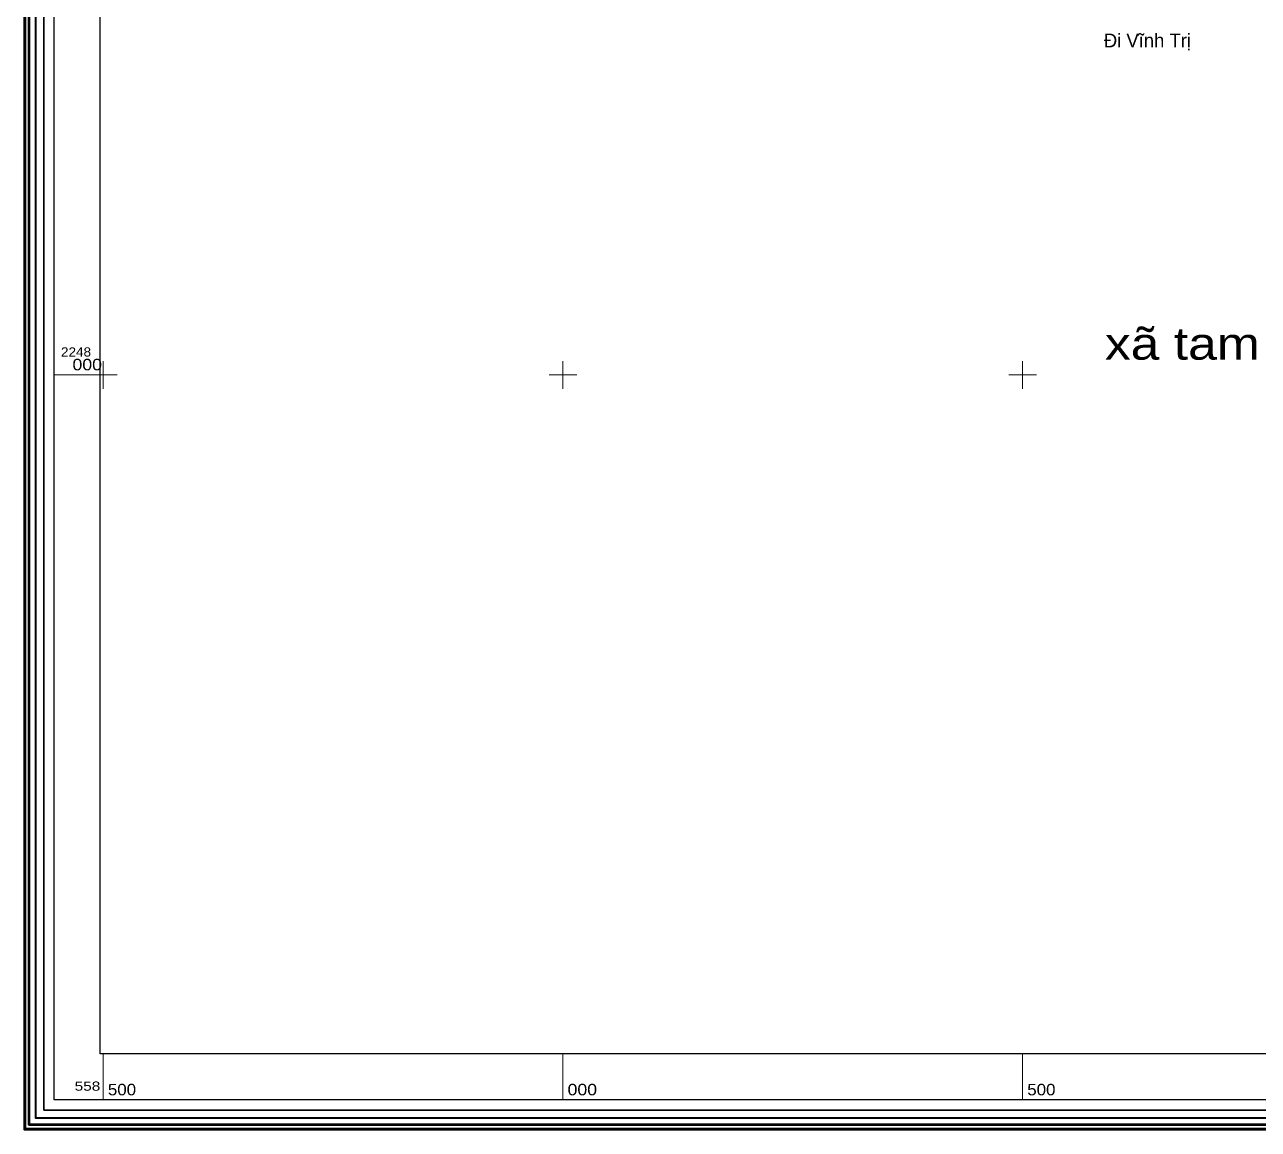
# Model space of a CAD drawing. Header units: metres. Extents: x 558415 to 562400, y 2247179 to 2251032.
# Drawn here: x 558415 to 559756, y 2247179 to 2248381 of the extents above; entities that cross this region are included whole.
import ezdxf
from ezdxf.enums import TextEntityAlignment as Align

# ---------------------------------------------------------------- set-up
doc = ezdxf.new("R2010")
doc.units = ezdxf.units.M
doc.header["$LTSCALE"] = 4
doc.layers.add('40', color=7, linetype='Continuous')
doc.layers.add('58', color=7, linetype='Continuous')
for name, color, linetype, lineweight in [('61', 7, 'Continuous', 25), ('62', 7, 'Continuous', 25), ('63', 7, 'Continuous', 13)]:
    doc.layers.add(name, color=color, linetype=linetype, lineweight=lineweight)

msp = doc.modelspace()

# ---------------------------------------------------------------- linework, layer by layer
at = {"layer": '61', "lineweight": 60}
for points in [[(558414.512, 2247315.512), (558414.512, 2251031.893), (562400.184, 2251031.893), (562400.184, 2247315.512)], [(562400.184, 2247315.512), (562400.184, 2247179.244), (558414.512, 2247179.244), (558414.512, 2247315.512)]]:
    msp.add_lwpolyline(points, dxfattribs=at)
at = {"layer": '61', "lineweight": 53}
for points in [[(558419.512, 2247315.512), (558419.512, 2251026.893), (562395.184, 2251026.893), (562395.184, 2247315.512)], [(562395.184, 2247315.512), (562395.184, 2247184.244), (558419.512, 2247184.244), (558419.512, 2247315.512)]]:
    msp.add_lwpolyline(points, dxfattribs=at)
at = {"layer": '61', "lineweight": 40}
for points in [[(558426.512, 2247315.512), (558426.512, 2251019.893), (562388.184, 2251019.893), (562388.184, 2247315.512)], [(562388.184, 2247315.512), (562388.184, 2247191.244), (558426.512, 2247191.244), (558426.512, 2247315.512)]]:
    msp.add_lwpolyline(points, dxfattribs=at)
at = {"layer": '61', "lineweight": 35}
for points in [[(558435.512, 2247315.512), (558435.512, 2251010.893), (562379.184, 2251010.893), (562379.184, 2247315.512)], [(562379.184, 2247315.512), (562379.184, 2247200.244), (558435.512, 2247200.244), (558435.512, 2247315.512)]]:
    msp.add_lwpolyline(points, dxfattribs=at)
at = {"layer": '61'}
for points in [[(558446.512, 2247315.512), (558446.512, 2250999.893), (562368.184, 2250999.893), (562368.184, 2247315.512)], [(562368.184, 2247315.512), (562368.184, 2247211.244), (558446.512, 2247211.244), (558446.512, 2247315.512)]]:
    msp.add_lwpolyline(points, dxfattribs=at)
at = {"layer": '62'}
for points in [[(558496.512, 2247315.512), (558496.512, 2250949.893), (562318.184, 2250949.893), (562318.184, 2247315.512)], [(562318.184, 2247315.512), (562318.184, 2247261.244), (558496.512, 2247261.244), (558496.512, 2247315.512)]]:
    msp.add_lwpolyline(points, dxfattribs=at)
at = {"layer": '63'}
for p, q in [((558500, 2247985), (558500, 2248015)), ((559000, 2247985), (559000, 2248015)), ((559500, 2247985), (559500, 2248015)), ((558446.512, 2248000), (558496.512, 2248000)), ((558485, 2248000), (558515, 2248000)), ((558985, 2248000), (559015, 2248000)), ((559485, 2248000), (559515, 2248000)), ((558500, 2247211.244), (558500, 2247261.244)), ((559000, 2247211.244), (559000, 2247261.244)), ((559500, 2247211.244), (559500, 2247261.244))]:
    msp.add_line(p, q, dxfattribs=at)

# ---------------------------------------------------------------- texts
at = {"layer": '40'}
msp.add_text('Đi Vĩnh Trị', height=15, dxfattribs=at).set_placement((559588.307, 2248356.343))
at = {"layer": '58', "width": 1.2}
msp.add_text('xã tam thanh', height=35, dxfattribs=at).set_placement((559751.78, 2248016.573), align=Align.CENTER)
at = {"layer": '63'}
for s, height, width, p in [('2248', 10, 1.1, (558454.012, 2248020)), ('000', 12.5, 1.15, (558466.512, 2248005)), ('500', 12.5, 1.1, (558505, 2247216.244)), ('000', 12.5, 1.15, (559005, 2247216.244)), ('500', 12.5, 1.1, (559505, 2247216.244))]:
    msp.add_text(s, height=height, dxfattribs=dict(at, width=width)).set_placement(p)
at = {"layer": '63', "width": 1.25}
msp.add_text('558', height=10, dxfattribs=at).set_placement((558496.755, 2247221.244), align=Align.RIGHT)

doc.saveas('drawing.dxf')
